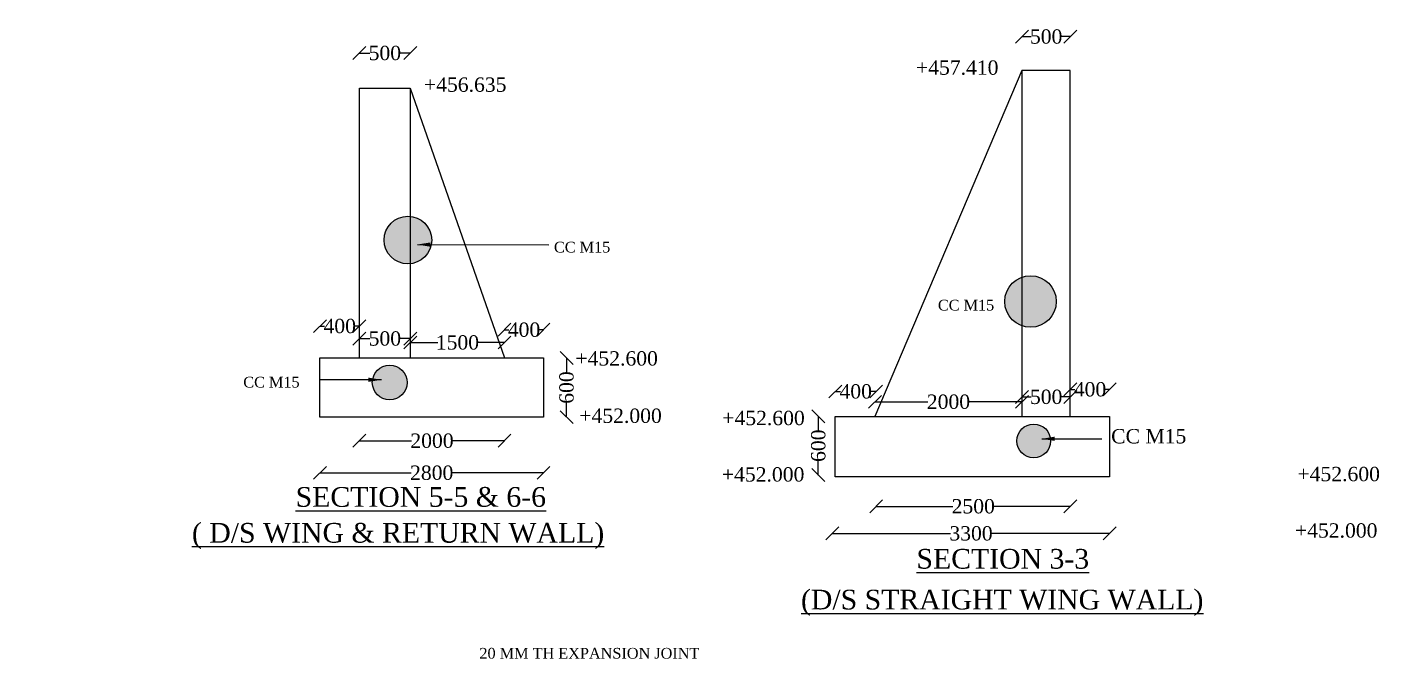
# Model space of a CAD drawing. Header units: millimetres. Extents: x 2133338 to 2187561, y 45599956 to 45638316.
# Drawn here: x 2148018 to 2166987, y 45611915 to 45620729 of the extents above; entities that cross this region are included whole.
import ezdxf

# ---------------------------------------------------------------- set-up
doc = ezdxf.new("R2010")
doc.units = ezdxf.units.MM
doc.header["$MEASUREMENT"] = 0
for name, color, linetype in [('DIMENSION', 7, 'Continuous'), ('DRAWING', 2, 'Continuous'), ('TEXT', 7, 'Continuous')]:
    doc.layers.add(name, color=color, linetype=linetype)
doc.styles.get("Standard").update_dxf_attribs({"font": 'times.ttf', "height": 200})
doc.dimstyles.get("Standard").update_dxf_attribs({"dimtxt": 200, "dimasz": 180, "dimexe": 0.18, "dimexo": 0.0625, "dimgap": 0.09, "dimtad": 0, "dimdec": 0, "dimzin": 0, "dimdsep": 46, "dimtxsty": 'Standard', "dimblk": 'OBLIQUE', "dimcen": 0.09, "dimse1": 1, "dimse2": 1, "dimadec": 0, "dimazin": 0, "dimtfac": 1, "dimtdec": 0, "dimtofl": 0, "dimtmove": 0, "dimatfit": 3, "dimfxl": 1, "dimtolj": 1, "dimtzin": 0, "dimarcsym": 0})

# ---------------------------------------------------------------- blocks, each defined once
blk = doc.blocks.new('_Oblique')
at = {"color": 0, "linetype": 'ByBlock', "lineweight": -2}
blk.add_line((-0.5, -0.5), (0.5, 0.5), dxfattribs=at)
blk = doc.blocks.new('*D105')
at = {"layer": 'Defpoints', "color": 0, "transparency": 16777216}
for p in [(2152106, 45615288), (2155227, 45615288), (2155227, 45614511)]:
    blk.add_point(p, dxfattribs=at)
at = {"layer": 'DIMENSION', "color": 0, "lineweight": -2, "transparency": 16777216}
for p, q in [((2152106, 45614511), (2153379, 45614511)), ((2155227, 45614511), (2153953, 45614511))]:
    blk.add_line(p, q, dxfattribs=at)
at = {"layer": 'DIMENSION', "color": 0, "lineweight": -2, "transparency": 16777216, "xscale": 180, "yscale": 180, "zscale": 180, "rotation": 180}
blk.add_blockref('_Oblique', (2152106, 45614511), dxfattribs=at)
at = {"layer": 'DIMENSION', "color": 0, "lineweight": -2, "transparency": 16777216, "xscale": 180, "yscale": 180, "zscale": 180}
blk.add_blockref('_Oblique', (2155227, 45614511), dxfattribs=at)
at = {"layer": 'DIMENSION', "color": 0, "transparency": 16777216, "insert": (2153666, 45614511), "char_height": 200, "attachment_point": 5}
blk.add_mtext('\\A1;2800', dxfattribs=at)
blk = doc.blocks.new('*D106')
at = {"layer": 'Defpoints', "color": 0, "transparency": 16777216}
for p in [(2152657, 45616114), (2154683, 45616114), (2152657, 45614958)]:
    blk.add_point(p, dxfattribs=at)
at = {"layer": 'DIMENSION', "color": 0, "lineweight": -2, "transparency": 16777216}
for p, q in [((2152657, 45614958), (2153383, 45614958)), ((2154683, 45614958), (2153957, 45614958))]:
    blk.add_line(p, q, dxfattribs=at)
at = {"layer": 'DIMENSION', "color": 0, "lineweight": -2, "transparency": 16777216, "xscale": 180, "yscale": 180, "zscale": 180, "rotation": 180}
blk.add_blockref('_Oblique', (2152657, 45614958), dxfattribs=at)
at = {"layer": 'DIMENSION', "color": 0, "lineweight": -2, "transparency": 16777216, "xscale": 180, "yscale": 180, "zscale": 180}
blk.add_blockref('_Oblique', (2154683, 45614958), dxfattribs=at)
at = {"layer": 'DIMENSION', "color": 0, "transparency": 16777216, "insert": (2153670, 45614958), "char_height": 200, "attachment_point": 5}
blk.add_mtext('\\A1;2000', dxfattribs=at)
blk = doc.blocks.new('*D107')
at = {"layer": 'Defpoints', "color": 0, "transparency": 16777216}
for p in [(2155227, 45616114), (2155227, 45615288), (2155549, 45615288)]:
    blk.add_point(p, dxfattribs=at)
at = {"layer": 'DIMENSION', "color": 0, "lineweight": -2, "transparency": 16777216}
for p, q in [((2155549, 45616114), (2155549, 45615911)), ((2155549, 45615288), (2155549, 45615491))]:
    blk.add_line(p, q, dxfattribs=at)
at = {"layer": 'DIMENSION', "color": 0, "lineweight": -2, "transparency": 16777216, "xscale": 180, "yscale": 180, "zscale": 180}
for p, rotation in [((2155549, 45616114), 90), ((2155549, 45615288), 270)]:
    blk.add_blockref('_Oblique', p, dxfattribs=dict(at, rotation=rotation))
at = {"layer": 'DIMENSION', "color": 0, "transparency": 16777216, "insert": (2155549, 45615701), "char_height": 200, "attachment_point": 5, "rotation": 90}
blk.add_mtext('\\A1;600', dxfattribs=at)
blk = doc.blocks.new('*D108')
at = {"layer": 'Defpoints', "color": 0, "transparency": 16777216}
for p in [(2154683, 45616507), (2154683, 45616114), (2155227, 45616114)]:
    blk.add_point(p, dxfattribs=at)
at = {"layer": 'DIMENSION', "color": 0, "lineweight": -2, "transparency": 16777216}
for p, q in [((2154683, 45616507), (2154741, 45616507)), ((2155227, 45616507), (2155169, 45616507))]:
    blk.add_line(p, q, dxfattribs=at)
at = {"layer": 'DIMENSION', "color": 0, "lineweight": -2, "transparency": 16777216, "xscale": 180, "yscale": 180, "zscale": 180, "rotation": 180}
blk.add_blockref('_Oblique', (2154683, 45616507), dxfattribs=at)
at = {"layer": 'DIMENSION', "color": 0, "lineweight": -2, "transparency": 16777216, "xscale": 180, "yscale": 180, "zscale": 180}
blk.add_blockref('_Oblique', (2155227, 45616507), dxfattribs=at)
at = {"layer": 'DIMENSION', "color": 0, "transparency": 16777216, "insert": (2154955, 45616507), "char_height": 200, "attachment_point": 5}
blk.add_mtext('\\A1;400', dxfattribs=at)
blk = doc.blocks.new('*D109')
at = {"layer": 'Defpoints', "color": 0, "transparency": 16777216}
for p in [(2153367, 45616329), (2153367, 45616114), (2154683, 45616114)]:
    blk.add_point(p, dxfattribs=at)
at = {"layer": 'DIMENSION', "color": 0, "lineweight": -2, "transparency": 16777216}
for p, q in [((2153367, 45616329), (2153752, 45616329)), ((2154683, 45616329), (2154298, 45616329))]:
    blk.add_line(p, q, dxfattribs=at)
at = {"layer": 'DIMENSION', "color": 0, "lineweight": -2, "transparency": 16777216, "xscale": 180, "yscale": 180, "zscale": 180, "rotation": 180}
blk.add_blockref('_Oblique', (2153367, 45616329), dxfattribs=at)
at = {"layer": 'DIMENSION', "color": 0, "lineweight": -2, "transparency": 16777216, "xscale": 180, "yscale": 180, "zscale": 180}
blk.add_blockref('_Oblique', (2154683, 45616329), dxfattribs=at)
at = {"layer": 'DIMENSION', "color": 0, "transparency": 16777216, "insert": (2154025, 45616329), "char_height": 200, "attachment_point": 5}
blk.add_mtext('\\A1;1500', dxfattribs=at)
blk = doc.blocks.new('*D110')
at = {"layer": 'Defpoints', "color": 0, "transparency": 16777216}
for p in [(2152657, 45616384), (2152657, 45616114), (2153367, 45616114)]:
    blk.add_point(p, dxfattribs=at)
at = {"layer": 'DIMENSION', "color": 0, "lineweight": -2, "transparency": 16777216}
for p, q in [((2152657, 45616384), (2152803, 45616384)), ((2153367, 45616384), (2153222, 45616384))]:
    blk.add_line(p, q, dxfattribs=at)
at = {"layer": 'DIMENSION', "color": 0, "lineweight": -2, "transparency": 16777216, "xscale": 180, "yscale": 180, "zscale": 180, "rotation": 180}
blk.add_blockref('_Oblique', (2152657, 45616384), dxfattribs=at)
at = {"layer": 'DIMENSION', "color": 0, "lineweight": -2, "transparency": 16777216, "xscale": 180, "yscale": 180, "zscale": 180}
blk.add_blockref('_Oblique', (2153367, 45616384), dxfattribs=at)
at = {"layer": 'DIMENSION', "color": 0, "transparency": 16777216, "insert": (2153012, 45616384), "char_height": 200, "attachment_point": 5}
blk.add_mtext('\\A1;500', dxfattribs=at)
blk = doc.blocks.new('*D111')
at = {"layer": 'Defpoints', "color": 0, "transparency": 16777216}
for p in [(2152106, 45616558), (2152106, 45616114), (2152657, 45616114)]:
    blk.add_point(p, dxfattribs=at)
at = {"layer": 'DIMENSION', "color": 0, "lineweight": -2, "transparency": 16777216}
for p, q in [((2152106, 45616558), (2152168, 45616558)), ((2152657, 45616558), (2152596, 45616558))]:
    blk.add_line(p, q, dxfattribs=at)
at = {"layer": 'DIMENSION', "color": 0, "lineweight": -2, "transparency": 16777216, "xscale": 180, "yscale": 180, "zscale": 180, "rotation": 180}
blk.add_blockref('_Oblique', (2152106, 45616558), dxfattribs=at)
at = {"layer": 'DIMENSION', "color": 0, "lineweight": -2, "transparency": 16777216, "xscale": 180, "yscale": 180, "zscale": 180}
blk.add_blockref('_Oblique', (2152657, 45616558), dxfattribs=at)
at = {"layer": 'DIMENSION', "color": 0, "transparency": 16777216, "insert": (2152382, 45616558), "char_height": 200, "attachment_point": 5}
blk.add_mtext('\\A1;400', dxfattribs=at)
blk = doc.blocks.new('*D112')
at = {"layer": 'Defpoints', "color": 0, "transparency": 16777216}
for p in [(2152657, 45620368), (2152657, 45619880), (2153367, 45619880)]:
    blk.add_point(p, dxfattribs=at)
at = {"layer": 'DIMENSION', "color": 0, "lineweight": -2, "transparency": 16777216}
for p, q in [((2152657, 45620368), (2152803, 45620368)), ((2153367, 45620368), (2153222, 45620368))]:
    blk.add_line(p, q, dxfattribs=at)
at = {"layer": 'DIMENSION', "color": 0, "lineweight": -2, "transparency": 16777216, "xscale": 180, "yscale": 180, "zscale": 180, "rotation": 180}
blk.add_blockref('_Oblique', (2152657, 45620368), dxfattribs=at)
at = {"layer": 'DIMENSION', "color": 0, "lineweight": -2, "transparency": 16777216, "xscale": 180, "yscale": 180, "zscale": 180}
blk.add_blockref('_Oblique', (2153367, 45620368), dxfattribs=at)
at = {"layer": 'DIMENSION', "color": 0, "transparency": 16777216, "insert": (2153012, 45620368), "char_height": 200, "attachment_point": 5}
blk.add_mtext('\\A1;500', dxfattribs=at)
blk = doc.blocks.new('*D113')
at = {"layer": 'Defpoints', "color": 0, "transparency": 16777216}
for p in [(2162582, 45620598), (2161908, 45620123), (2162582, 45620123)]:
    blk.add_point(p, dxfattribs=at)
at = {"layer": 'DIMENSION', "color": 0, "lineweight": -2, "transparency": 16777216}
for p, q in [((2161908, 45620598), (2162035, 45620598)), ((2162582, 45620598), (2162454, 45620598))]:
    blk.add_line(p, q, dxfattribs=at)
at = {"layer": 'DIMENSION', "color": 0, "lineweight": -2, "transparency": 16777216, "xscale": 180, "yscale": 180, "zscale": 180, "rotation": 180}
blk.add_blockref('_Oblique', (2161908, 45620598), dxfattribs=at)
at = {"layer": 'DIMENSION', "color": 0, "lineweight": -2, "transparency": 16777216, "xscale": 180, "yscale": 180, "zscale": 180}
blk.add_blockref('_Oblique', (2162582, 45620598), dxfattribs=at)
at = {"layer": 'DIMENSION', "color": 0, "transparency": 16777216, "insert": (2162245, 45620598), "char_height": 200, "attachment_point": 5}
blk.add_mtext('\\A1;500', dxfattribs=at)
blk = doc.blocks.new('*D114')
at = {"layer": 'Defpoints', "color": 0, "transparency": 16777216}
for p in [(2159301, 45615646), (2159301, 45615298), (2159872, 45615340)]:
    blk.add_point(p, dxfattribs=at)
at = {"layer": 'DIMENSION', "color": 0, "lineweight": -2, "transparency": 16777216}
for p, q in [((2159301, 45615646), (2159372, 45615646)), ((2159872, 45615646), (2159800, 45615646))]:
    blk.add_line(p, q, dxfattribs=at)
at = {"layer": 'DIMENSION', "color": 0, "lineweight": -2, "transparency": 16777216, "xscale": 180, "yscale": 180, "zscale": 180, "rotation": 180}
blk.add_blockref('_Oblique', (2159301, 45615646), dxfattribs=at)
at = {"layer": 'DIMENSION', "color": 0, "lineweight": -2, "transparency": 16777216, "xscale": 180, "yscale": 180, "zscale": 180}
blk.add_blockref('_Oblique', (2159872, 45615646), dxfattribs=at)
at = {"layer": 'DIMENSION', "color": 0, "transparency": 16777216, "insert": (2159586, 45615646), "char_height": 200, "attachment_point": 5}
blk.add_mtext('\\A1;400', dxfattribs=at)
blk = doc.blocks.new('*D115')
at = {"layer": 'Defpoints', "color": 0, "transparency": 16777216}
for p in [(2159301, 45615298), (2159064, 45614480), (2159260, 45614480)]:
    blk.add_point(p, dxfattribs=at)
at = {"layer": 'DIMENSION', "color": 0, "lineweight": -2, "transparency": 16777216}
for p, q in [((2159064, 45615298), (2159064, 45615099)), ((2159064, 45614480), (2159064, 45614679))]:
    blk.add_line(p, q, dxfattribs=at)
at = {"layer": 'DIMENSION', "color": 0, "lineweight": -2, "transparency": 16777216, "xscale": 180, "yscale": 180, "zscale": 180}
for p, rotation in [((2159064, 45615298), 90), ((2159064, 45614480), 270)]:
    blk.add_blockref('_Oblique', p, dxfattribs=dict(at, rotation=rotation))
at = {"layer": 'DIMENSION', "color": 0, "transparency": 16777216, "insert": (2159064, 45614889), "char_height": 200, "attachment_point": 5, "rotation": 90}
blk.add_mtext('\\A1;600', dxfattribs=at)
blk = doc.blocks.new('*D116')
at = {"layer": 'Defpoints', "color": 0, "transparency": 16777216}
for p in [(2161908, 45615502), (2159854, 45615298), (2161908, 45615313)]:
    blk.add_point(p, dxfattribs=at)
at = {"layer": 'DIMENSION', "color": 0, "lineweight": -2, "transparency": 16777216}
for p, q in [((2159854, 45615502), (2160594, 45615502)), ((2161908, 45615502), (2161168, 45615502))]:
    blk.add_line(p, q, dxfattribs=at)
at = {"layer": 'DIMENSION', "color": 0, "lineweight": -2, "transparency": 16777216, "xscale": 180, "yscale": 180, "zscale": 180, "rotation": 180}
blk.add_blockref('_Oblique', (2159854, 45615502), dxfattribs=at)
at = {"layer": 'DIMENSION', "color": 0, "lineweight": -2, "transparency": 16777216, "xscale": 180, "yscale": 180, "zscale": 180}
blk.add_blockref('_Oblique', (2161908, 45615502), dxfattribs=at)
at = {"layer": 'DIMENSION', "color": 0, "transparency": 16777216, "insert": (2160881, 45615502), "char_height": 200, "attachment_point": 5}
blk.add_mtext('\\A1;2000', dxfattribs=at)
blk = doc.blocks.new('*D117')
at = {"layer": 'Defpoints', "color": 0, "transparency": 16777216}
for p in [(2161908, 45615570), (2161908, 45615298), (2162582, 45615298)]:
    blk.add_point(p, dxfattribs=at)
at = {"layer": 'DIMENSION', "color": 0, "lineweight": -2, "transparency": 16777216}
for p, q in [((2161908, 45615570), (2162035, 45615570)), ((2162582, 45615570), (2162454, 45615570))]:
    blk.add_line(p, q, dxfattribs=at)
at = {"layer": 'DIMENSION', "color": 0, "lineweight": -2, "transparency": 16777216, "xscale": 180, "yscale": 180, "zscale": 180, "rotation": 180}
blk.add_blockref('_Oblique', (2161908, 45615570), dxfattribs=at)
at = {"layer": 'DIMENSION', "color": 0, "lineweight": -2, "transparency": 16777216, "xscale": 180, "yscale": 180, "zscale": 180}
blk.add_blockref('_Oblique', (2162582, 45615570), dxfattribs=at)
at = {"layer": 'DIMENSION', "color": 0, "transparency": 16777216, "insert": (2162245, 45615570), "char_height": 200, "attachment_point": 5}
blk.add_mtext('\\A1;500', dxfattribs=at)
blk = doc.blocks.new('*D118')
at = {"layer": 'Defpoints', "color": 0, "transparency": 16777216}
for p in [(2163132, 45615675), (2162582, 45615341), (2163132, 45615298)]:
    blk.add_point(p, dxfattribs=at)
at = {"layer": 'DIMENSION', "color": 0, "lineweight": -2, "transparency": 16777216}
for p, q in [((2162582, 45615675), (2162643, 45615675)), ((2163132, 45615675), (2163071, 45615675))]:
    blk.add_line(p, q, dxfattribs=at)
at = {"layer": 'DIMENSION', "color": 0, "lineweight": -2, "transparency": 16777216, "xscale": 180, "yscale": 180, "zscale": 180, "rotation": 180}
blk.add_blockref('_Oblique', (2162582, 45615675), dxfattribs=at)
at = {"layer": 'DIMENSION', "color": 0, "lineweight": -2, "transparency": 16777216, "xscale": 180, "yscale": 180, "zscale": 180}
blk.add_blockref('_Oblique', (2163132, 45615675), dxfattribs=at)
at = {"layer": 'DIMENSION', "color": 0, "transparency": 16777216, "insert": (2162857, 45615675), "char_height": 200, "attachment_point": 5}
blk.add_mtext('\\A1;400', dxfattribs=at)
blk = doc.blocks.new('*D119')
at = {"layer": 'Defpoints', "color": 0, "transparency": 16777216}
for p in [(2159260, 45614480), (2163132, 45614455), (2159260, 45613665)]:
    blk.add_point(p, dxfattribs=at)
at = {"layer": 'DIMENSION', "color": 0, "lineweight": -2, "transparency": 16777216}
for p, q in [((2159260, 45613665), (2160911, 45613665)), ((2163132, 45613665), (2161480, 45613665))]:
    blk.add_line(p, q, dxfattribs=at)
at = {"layer": 'DIMENSION', "color": 0, "lineweight": -2, "transparency": 16777216, "xscale": 180, "yscale": 180, "zscale": 180, "rotation": 180}
blk.add_blockref('_Oblique', (2159260, 45613665), dxfattribs=at)
at = {"layer": 'DIMENSION', "color": 0, "lineweight": -2, "transparency": 16777216, "xscale": 180, "yscale": 180, "zscale": 180}
blk.add_blockref('_Oblique', (2163132, 45613665), dxfattribs=at)
at = {"layer": 'DIMENSION', "color": 0, "transparency": 16777216, "insert": (2161196, 45613665), "char_height": 200, "attachment_point": 5}
blk.add_mtext('\\A1;3300', dxfattribs=at)
blk = doc.blocks.new('*D120')
at = {"layer": 'Defpoints', "color": 0, "transparency": 16777216}
for p in [(2159872, 45615340), (2162582, 45615341), (2159872, 45614043)]:
    blk.add_point(p, dxfattribs=at)
at = {"layer": 'DIMENSION', "color": 0, "lineweight": -2, "transparency": 16777216}
for p, q in [((2159872, 45614043), (2160940, 45614043)), ((2162582, 45614043), (2161514, 45614043))]:
    blk.add_line(p, q, dxfattribs=at)
at = {"layer": 'DIMENSION', "color": 0, "lineweight": -2, "transparency": 16777216, "xscale": 180, "yscale": 180, "zscale": 180, "rotation": 180}
blk.add_blockref('_Oblique', (2159872, 45614043), dxfattribs=at)
at = {"layer": 'DIMENSION', "color": 0, "lineweight": -2, "transparency": 16777216, "xscale": 180, "yscale": 180, "zscale": 180}
blk.add_blockref('_Oblique', (2162582, 45614043), dxfattribs=at)
at = {"layer": 'DIMENSION', "color": 0, "transparency": 16777216, "insert": (2161227, 45614043), "char_height": 200, "attachment_point": 5}
blk.add_mtext('\\A1;2500', dxfattribs=at)

msp = doc.modelspace()

# ---------------------------------------------------------------- hatches: boundary and pattern name
at = {"layer": 'DRAWING'}
h = msp.add_hatch(dxfattribs=at)
h.set_pattern_fill('AR-CONC', color=0, scale=30, style=0)
h.set_pattern_definition([(50, (0, 0), (215.1780548, -18.8256405), [22.5, -247.5]), (355, (0, 0), (-41.6254001, 225.6576401), [18, -198]), (100.4514, (17.93, -1.57), (173.5528145, 206.8318626), [19.122057, -210.3426336]), (46.1842, (0, 60), (320.1723146, -49.6557043), [33.75, -371.25]), (96.6356, (26.68, 55.86), (280.3988117, 292.2353613), [28.6830864, -315.5139]), (351.1842, (0, 60), (280.3985835, 292.2355803), [27, -297]), (21, (30, 45), (179.07211564, -120.7856672), [22.5, -247.5]), (326, (30, 45), (72.9945996, 217.5450135), [18, -198]), (71.4514, (44.92, 34.93), (252.0667886, 96.759149), [19.122057, -210.3426336]), (37.5, (0, 0), (3.6479566, 99.86815615), [0, -195.6, 0, -201, 0, -198.75]), (7.5, (0, 0), (78.92086123, 118.32351356), [0, -114.6, 0, -191.1, 0, -75.75]), (327.5, (-66.9, 0), (160.14673085, -6.76646152), [0, -75, 0, -234, 0, -310.5]), (317.5, (-96.9, 0), (174.9558508, 30.0314947), [0, -97.5, 0, -155.4, 0, -220.5])])
edge = h.paths.add_edge_path()
edge.add_arc((2138130.4, 45615459.1), 373, 0, 360)
edge = h.paths.add_edge_path()
edge.add_arc((2138108.9, 45613527.9), 244.9, 0, 360)
edge = h.paths.add_edge_path()
edge.add_arc((2145125.4, 45613031.1), 238.9, 0, 360)
edge = h.paths.add_edge_path()
edge.add_arc((2145151, 45614978.4), 380.2, 0, 360)
edge = h.paths.add_edge_path()
edge.add_arc((2153333.4, 45617759.1), 332.3, 0, 360)
edge = h.paths.add_edge_path()
edge.add_arc((2153079.6, 45615770.4), 242.5, 0, 360)
edge = h.paths.add_edge_path()
edge.add_arc((2162071.4, 45614955.6), 235.9, 0, 360)
edge = h.paths.add_edge_path()
edge.add_arc((2162027, 45616901.2), 359.8, 0, 360)
edge = h.paths.add_edge_path()
edge.add_arc((2170793.9, 45616085.2), 355, 0, 360)
edge = h.paths.add_edge_path()
edge.add_arc((2170767.3, 45614147.3), 249.8, 0, 360)

# ---------------------------------------------------------------- linework, layer by layer
at = {"layer": 'DRAWING', "color": 0}
for points in [[(2162581.8, 45615298.1), (2162581.8, 45620123.2), (2161907.6, 45620123.2), (2159853.6, 45615298.1)], [(2161907.6, 45620123.2), (2161907.6, 45615298.1)], [(2152657.5, 45616113.6), (2152657.5, 45619880.2), (2153367.5, 45619880.2), (2154682.8, 45616113.6)], [(2153367.5, 45619880.2), (2153367.5, 45616113.6)]]:
    msp.add_lwpolyline(points, dxfattribs=at)
for points in [[(2152105.6, 45616113.6), (2155227.3, 45616113.6), (2155227.3, 45615287.8), (2152105.6, 45615287.8)], [(2159300.7, 45615298.1), (2163131.6, 45615298.1), (2163131.6, 45614454.7), (2159300.7, 45614454.7)]]:
    msp.add_lwpolyline(points, close=True, dxfattribs=at)
for centre, radius in [((2153333.4, 45617759.1), 332.3), ((2162027, 45616901.2), 359.8), ((2153079.6, 45615770.4), 242.5), ((2162071.4, 45614955.6), 235.9)]:
    msp.add_circle(centre, radius, dxfattribs=at)

# ---------------------------------------------------------------- texts
at = {"layer": 'TEXT', "color": 0}
for s, height, p in [('+457.410', 200, (2160427.1, 45620065.8)), ('+456.635', 200, (2153557.9, 45619828.2)), ('CC M15', 150, (2155372.9, 45617585.2)), ('CC M15', 150, (2160733.4, 45616775.4)), ('+452.600', 200, (2155672, 45616007.6)), ('CC M15', 150, (2151035.4, 45615700.9)), ('+452.000', 200, (2155726.7, 45615207.6)), ('+452.600', 200, (2157722.7, 45615176)), ('CC M15', 200, (2163152.5, 45614921.3)), ('+452.000', 200, (2157717.3, 45614388.9)), ('+452.600', 200, (2165753.2, 45614394)), ('%%USECTION 5-5 & 6-6', 275, (2151766.6, 45614036.8)), ('%%U( D/S WING & RETURN WALL)', 275, (2150318.9, 45613536)), ('+452.000', 200, (2165718.5, 45613606.4)), ('%%USECTION 3-3', 275, (2160434.2, 45613173.6)), ('%%U(D/S STRAIGHT WING WALL)', 275, (2158822.4, 45612604.1)), ('20 MM TH EXPANSION JOINT', 150, (2154332.1, 45611917.6))]:
    msp.add_text(s, height=height, dxfattribs=at).set_placement(p)

# ---------------------------------------------------------------- dimensions: what is measured, and where the dimension line sits
at = {"layer": 'DIMENSION', "color": 0}
for base, p1, p2, text, picture, middle in [((2162581.8, 45620598.2), (2161907.6, 45620123.2), (2162581.8, 45620123.2), '500', '*D113', (2162244.7, 45620598.2)), ((2152657.5, 45620368.3), (2153367.5, 45619880.2), (2152657.5, 45619880.2), '500', '*D112', (2153012.5, 45620368.3)), ((2152105.6, 45616557.7), (2152657.5, 45616113.6), (2152105.6, 45616113.6), '400', '*D111', (2152381.5, 45616557.7)), ((2154682.8, 45616507.2), (2155227.3, 45616113.6), (2154682.8, 45616113.6), '400', '*D108', (2154955.1, 45616507.2)), ((2152657.5, 45616383.9), (2153367.5, 45616113.6), (2152657.5, 45616113.6), '500', '*D110', (2153012.5, 45616383.9)), ((2153367.5, 45616329.1), (2154682.8, 45616113.6), (2153367.5, 45616113.6), '1500', '*D109', (2154025.1, 45616329.1)), ((2152657.5, 45614958.3), (2154682.8, 45616113.6), (2152657.5, 45616113.6), '2000', '*D106', (2153670.1, 45614958.3)), ((2159300.7, 45615646.3), (2159871.6, 45615340.5), (2159300.7, 45615298.1), '400', '*D114', (2159586.2, 45615646.3)), ((2161907.6, 45615502.2), (2159853.6, 45615298.1), (2161907.6, 45615313.4), '2000', '*D116', (2160880.6, 45615502.2)), ((2161907.6, 45615569.6), (2162581.8, 45615298.1), (2161907.6, 45615298.1), '500', '*D117', (2162244.7, 45615569.6)), ((2163131.6, 45615675.5), (2162581.8, 45615341.2), (2163131.6, 45615298.1), '400', '*D118', (2162856.7, 45615675.5)), ((2155227.3, 45614511), (2152105.6, 45615287.8), (2155227.3, 45615287.8), '2800', '*D105', (2153666.4, 45614511)), ((2159871.6, 45614043.2), (2162581.8, 45615341.2), (2159871.6, 45615340.5), '2500', '*D120', (2161226.7, 45614043.2)), ((2159259.7, 45613664.9), (2163131.6, 45614454.7), (2159259.7, 45614480.2), '3300', '*D119', (2161195.6, 45613664.9))]:
    dim = msp.add_linear_dim(base=base, p1=p1, p2=p2, text=text, dimstyle='Standard', dxfattribs=at)
    dim.commit()
    dim.dimension.update_dxf_attribs({"geometry": picture, "text_midpoint": middle})
for base, p1, p2, picture, middle in [((2155548.7, 45615287.8), (2155227.3, 45616113.6), (2155227.3, 45615287.8), '*D107', (2155548.7, 45615700.7)), ((2159063.7, 45614480.2), (2159300.7, 45615298.1), (2159259.7, 45614480.2), '*D115', (2159063.7, 45614889.2))]:
    dim = msp.add_linear_dim(base=base, p1=p1, p2=p2, angle=90, text='600', dimstyle='Standard', dxfattribs=at)
    dim.commit()
    dim.dimension.update_dxf_attribs({"geometry": picture, "text_midpoint": middle})

# ---------------------------------------------------------------- leaders
for points in [[(2153466.2, 45617696.3), (2155301.3, 45617693.2)], [(2152963.6, 45615809.4), (2152105.6, 45615809.4)], [(2162184.3, 45614985.6), (2163022.2, 45614985.6)]]:
    msp.add_leader(points, dimstyle='Standard', override={"dimgap": 0.09, "dimtad": 0}, dxfattribs=at)

doc.saveas('drawing.dxf')
